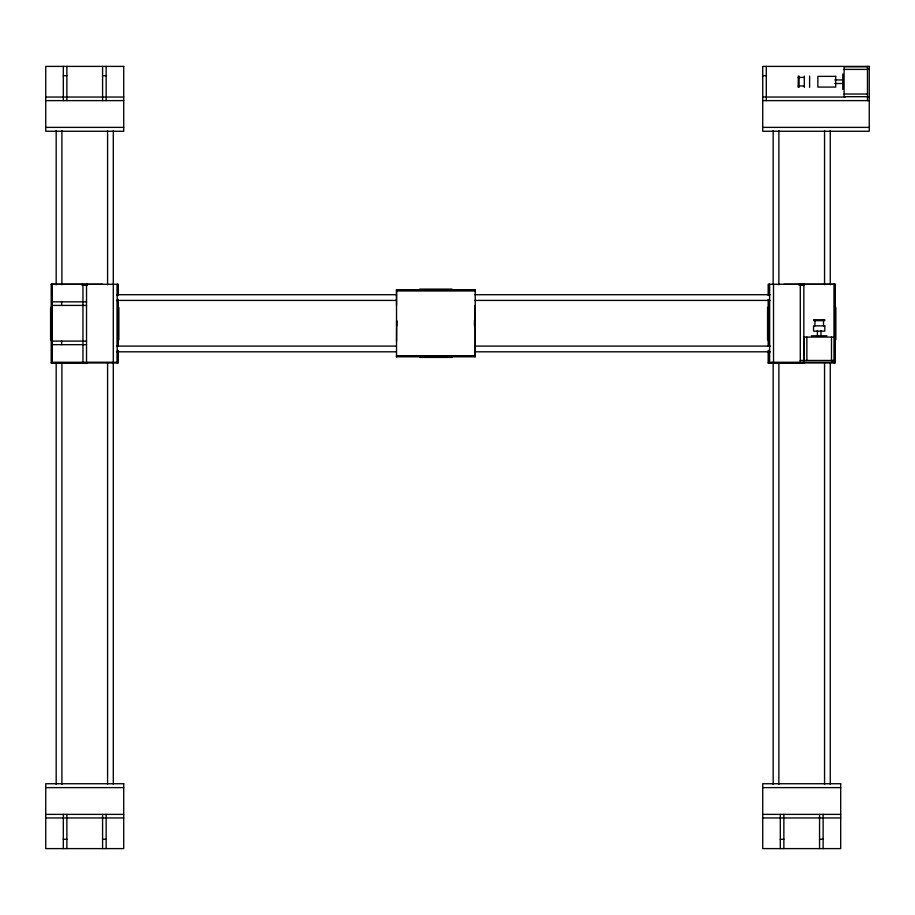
<?xml version="1.0" encoding="UTF-8"?>
<svg xmlns="http://www.w3.org/2000/svg" width="915" height="915" viewBox="0 0 915 915"><rect width="100%" height="100%" fill="white"/><g stroke="black" fill="none" stroke-linecap="round" stroke-linejoin="round"><path stroke-width="1.37" d="M419.722 356.804L396.527 356.804L396.527 289.712L419.722 289.712M452.021 356.804L475.217 356.804L475.217 355.706L475.217 289.712L452.021 289.712M867.466 66.749L844.087 66.749L844.087 96.693L867.466 96.693M867.466 68.682L869.25 68.682M844.087 69.403L867.466 69.403M63.318 75.728L66.886 75.728M102.583 75.728L106.151 75.728M762.733 75.728L766.301 75.728M799.104 77.409L804.319 77.409M798.235 77.558L799.104 77.546M834.789 79.937L842.807 79.937M834.789 83.505L842.807 83.505M798.235 85.896L804.319 86.033M844.087 94.028L867.466 94.028M45.75 97.047L123.719 97.047M762.733 97.047L845.105 97.047M867.466 97.047L869.25 97.047M45.75 100.616L123.719 100.616M762.733 100.616L869.25 100.616M45.75 127.379L123.719 127.379M762.733 127.379L869.25 127.379M51.194 307.463L51.194 284.279L118.275 284.279L118.275 295.362M835.258 307.463L835.258 284.279L768.165 284.279L768.165 295.362M51.194 284.279L82.156 284.279L82.156 285.045M82.156 284.348L102.72 284.279M783.732 284.279L835.258 284.279M82.156 284.645L87.337 284.611M799.138 284.508L804.319 284.611M82.156 284.759L87.337 284.737M799.138 284.759L804.319 284.737M82.156 284.874L87.337 284.897M799.138 284.874L804.319 284.897M396.527 290.467L475.217 290.467M396.527 290.821L475.217 290.821L475.217 289.712M116.502 294.71L396.298 294.71M474.805 294.71L770.304 294.71M116.502 300.417L396.298 300.417M474.805 300.417L770.304 300.417M52.292 301.847L86.525 301.847M52.292 305.416L86.525 305.416M51.72 307.463L50.588 307.463L50.588 339.774L51.72 339.774M117.749 307.463L118.881 307.463L118.881 339.774L117.749 339.774M768.703 307.463L767.571 307.463L767.571 339.774L768.703 339.774M834.732 307.463L835.852 307.463L835.852 339.774L834.732 339.774M813.549 319.781L824.815 319.781M396.538 341.249L396.675 320.685M813.549 320.65L824.815 320.65M396.675 325.866L396.63 320.685M475.217 325.866L474.45 325.866L474.462 320.685L475.217 320.685L475.205 305.278L475.217 356.804M811.456 335.805L826.92 335.805M834.16 337.086L804.216 337.086L804.216 360.464M52.292 341.101L86.525 341.101M52.292 344.669L86.525 344.669M116.502 346.099L396.298 346.099M474.805 346.099L770.304 346.099M116.502 351.806L396.298 351.806M474.805 351.806L770.304 351.806M475.217 355.706L396.527 355.706L396.527 356.804M396.527 356.061L475.217 356.061M800.282 360.464L834.491 360.464M52.292 362.249L117.177 362.249M834.514 362.249L769.629 362.249L769.629 284.279M51.194 339.774L51.194 362.958L87.337 362.958M51.194 362.958L118.275 362.958L118.275 350.525M768.165 350.525L768.165 362.958L835.258 362.958L835.258 339.774M768.165 362.958L804.319 362.958M45.75 787.621L123.719 787.621M762.733 787.621L840.702 787.621M45.75 814.384L123.719 814.384M762.733 814.384L840.702 814.384M45.75 817.953L123.719 817.953M762.733 817.953L840.702 817.953M63.318 839.272L66.886 839.272M102.583 839.272L106.151 839.272M780.301 839.272L783.869 839.272M819.554 839.272L823.123 839.272M396.527 289.712L396.538 305.278M867.466 66.406L867.466 100.616M842.807 73.989L842.807 89.453M834.514 284.279L834.514 362.958M834.16 284.279L834.16 362.958M832.227 360.464L832.227 362.249M831.495 337.086L831.495 360.464M830.26 130.593L830.26 284.771M830.26 363.278L830.26 784.407M824.552 130.593L824.552 284.771M824.552 363.278L824.552 784.407M823.489 320.65L823.489 325.866M823.363 319.781L823.351 320.65M823.123 814.384L823.123 848.605M820.972 330.464L820.972 335.805M819.554 814.384L819.554 848.605M817.404 330.464L817.404 335.805M815.002 319.781L814.876 325.866M809.603 76.082L809.603 87.36M806.87 337.086L806.87 360.464M804.319 76.082L804.319 87.36M804.319 284.279L804.319 285.045M803.85 284.279L803.85 362.249M800.282 284.279L800.282 362.249M799.104 76.082L799.104 87.36M799.138 284.279L799.138 285.045M798.235 76.082L798.235 87.36M783.869 814.384L783.869 848.605M780.301 814.384L780.301 848.605M778.871 130.593L778.871 284.771M778.871 363.278L778.871 784.407M773.518 284.279L773.518 362.249M773.164 130.593L773.164 284.771M773.164 363.278L773.164 784.407M769.275 284.279L769.275 295.511M769.275 299.731L769.275 346.099M769.275 350.319L769.275 362.958M768.92 284.279L768.92 295.511M768.92 299.731L768.92 346.099M768.92 350.319L768.92 362.958M768.165 299.399L768.165 307.463M768.165 339.774L768.165 346.488M766.301 66.395L766.301 100.616M475.125 320.685L474.988 325.866M474.874 320.685L474.851 325.866L474.725 320.685M452.021 290.249L452.021 289.117L419.722 289.117L419.722 290.249M452.021 356.278L452.021 357.41L419.722 357.41L419.722 356.278M118.275 299.399L118.275 307.463M118.275 339.774L118.275 346.488M117.532 284.279L117.532 295.511M117.532 299.731L117.532 346.099M117.532 350.319L117.532 362.958M117.177 284.279L117.177 362.958M113.288 130.593L113.288 362.249M113.288 363.278L113.288 784.407M107.581 130.593L107.581 284.771M107.581 363.278L107.581 784.407M106.151 66.395L106.151 100.616M106.151 814.384L106.151 848.605M102.583 66.395L102.583 100.616M102.583 814.384L102.583 848.605M87.337 284.279L87.337 285.045M86.525 284.279L86.525 362.249M82.956 284.279L82.956 362.249M66.886 66.395L66.886 100.616M66.886 814.384L66.886 848.605M63.318 66.395L63.318 100.616M63.318 814.384L63.318 848.605M61.9 130.593L61.9 284.771M61.9 363.278L61.9 784.407M61.625 301.847L61.625 305.416M61.625 341.101L61.625 344.669M56.181 130.593L56.181 284.771M56.181 363.278L56.181 784.407M52.292 284.279L52.292 362.958M51.938 284.279L51.938 362.958M123.719 66.395L45.75 66.395L45.75 131.268L123.719 131.268L123.719 66.395M869.25 66.395L762.733 66.395L762.733 131.268L869.25 131.268L869.25 66.395M835.704 76.368L817.861 76.368L817.861 87.074L835.704 87.074L835.704 76.368M824.815 325.866L813.549 325.866L813.549 331.15L824.815 331.15L824.815 325.866M123.719 783.732L45.75 783.732L45.75 848.605L123.719 848.605L123.719 783.732M840.702 783.732L762.733 783.732L762.733 848.605L840.702 848.605L840.702 783.732"/></g></svg>
